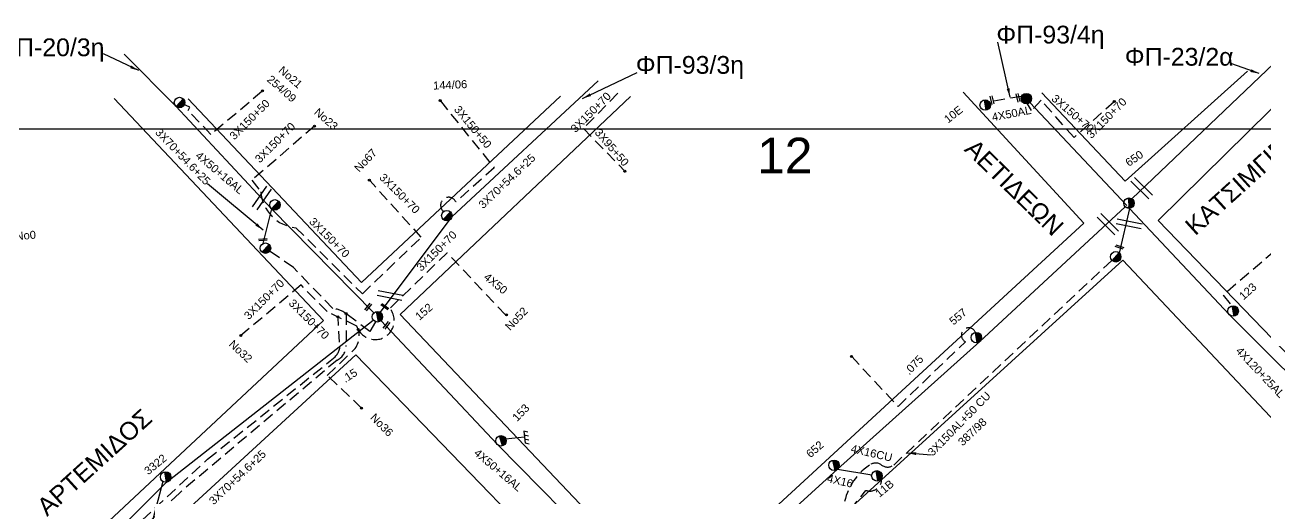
# Model space of a CAD drawing. Header units: millimetres. Extents: x 745 to 5694, y 762 to 3401.
# Drawn here: x 2179.9 to 2458.9, y 1808.3 to 1914.9 of the extents above; entities that cross this region are included whole.
import ezdxf

# ---------------------------------------------------------------- set-up
doc = ezdxf.new("R2010")
doc.units = ezdxf.units.MM
doc.linetypes.add('DASHED', pattern=[19.05, 12.7, -6.35])
for name, color, linetype in [('Άγνωστα', 7, 'Continuous'), ('Γείωση', 7, 'Continuous'), ('Γυμνά εναέρια ΧΤ και ΦΟΠ (3Φ)   4x50+16AL', 7, 'Continuous'), ('Εναέρια παροχή ΧΤ 4x16', 7, 'SYN_LINE'), ('Επιγραφές - Σχήματα', 7, 'Continuous'), ('Καλώδια ΧΤ   3x150AL+50CU', 7, 'DASHED'), ('Μηχανική τομή', 7, 'Continuous'), ('Στύλος Ξύλινος', 7, 'Continuous'), ('Στύλος Ξύλινος @ 1', 7, 'Continuous'), ('Στύλος ΦΜ', 7, 'Continuous'), ('Στύλος ΦΜ @ 1', 7, 'Continuous'), ('Συνδέσεις', 7, 'Continuous'), ('Συνεστραμμένα ΧΤ   3x70+54.6+25 AL', 7, 'SYN_LINE'), ('Συνεστραμμένα ΧΤ   4x120+25 AL', 7, 'SYN_LINE'), ('Τομή', 7, 'Continuous'), ('Υπόβαθρο ΔΕΗ', 7, 'Continuous'), ('Υπόγεια Καλώδια Δικτύου ΧΤ   .075', 7, 'DASHED'), ('Υπόγεια Καλώδια Δικτύου ΧΤ   .15', 7, 'DASHED'), ('Υπόγεια καλώδια Παροχών ΧΤ   4x16CU', 7, 'DASHED'), ('Υπόγεια καλώδια Παροχών ΧΤ   4x50AL', 7, 'DASHED')]:
    doc.layers.add(name, color=color, linetype=linetype)
doc.styles.add('arial', font='arial.ttf')
doc.styles.get("Standard").update_dxf_attribs({"font": 'arial.ttf'})
doc.linetypes.add('SYN_LINE', pattern='A,0.5,-0.0001,["/\\/\\/\\/",Standard,S=0.1,R=0,X=0,Y=-0.05],-0.25', length=0.7501)
doc.dimstyles.new('ISO-25', dxfattribs={"dimtxt": 2.5, "dimasz": 2.5, "dimexe": 1.25, "dimexo": 0.625, "dimtad": 1, "dimtxsty": 'Standard', "dimcen": 2.5, "dimadec": 0, "dimazin": 0, "dimtfac": 1, "dimtmove": 0, "dimatfit": 3, "dimfxl": 1, "dimarcsym": 0})

# ---------------------------------------------------------------- blocks, each defined once
blk = doc.blocks.new('ΥΠΑΡΧΩΝ ΤΣΙΜΕΝΤΕΝΙΟΣ ΣΤΥΛΟΣ')
at = {"layer": 'Στύλος ΦΜ'}
blk.add_hatch(color=256, dxfattribs=at).paths.add_polyline_path([(-1.29, -2.28, 0.574793), (2.62, 0, 0.268822), (1.3, 2.27)])
blk.add_line((-1.29, -2.28), (1.3, 2.27), dxfattribs=at)
blk.add_circle((0, 0), 2.62, dxfattribs=at)
at = {"layer": 'Στύλος ΦΜ', "flags": 4}
for tag, p in [('ΤΥΠΟΣ', (-4.91, 3.03)), ('ΑΡΙΘΜΟΣ', (-4.68, 8.05))]:
    blk.add_attdef(tag, p, '', height=4, dxfattribs=at)
blk = doc.blocks.new('_ΣΥΝΔΕΣΗ')
at = {"layer": 'Συνδέσεις', "linetype": 'SYN_LINE', "ltscale": 40}
blk.add_hatch(color=256, dxfattribs=at).paths.add_polyline_path([(0.5, -0.01, 1), (-0.5, -0.01, 1)])
at = {"layer": 'Συνδέσεις'}
blk.add_circle((0, -0.01), 0.5, dxfattribs=at)
blk = doc.blocks.new('ΥΠΑΡΧΩΝ ΞΥΛΙΝΟΣ ΣΤΥΛΟΣ')
at = {"layer": 'Στύλος Ξύλινος'}
h = blk.add_hatch(color=7, dxfattribs=at)
h.paths.add_polyline_path([(-2.62, 0, 0.270008), (-1.29, -2.28), (1.3, 2.27, 0.576266)])
h.paths.add_polyline_path([(-1.29, -2.28, 0.574793), (2.62, 0, 0.268822), (1.3, 2.27)])
at = {"layer": 'Στύλος Ξύλινος', "color": 7}
blk.add_line((-1.29, -2.28), (1.3, 2.27), dxfattribs=at)
blk.add_circle((0, 0), 2.62, dxfattribs=at)
at = {"layer": 'Στύλος Ξύλινος', "flags": 4}
for tag, p in [('ΑΡΙΘΜΟΣ', (-4.91, 8.6)), ('ΤΥΠΟΣ', (-4.85, 3.39))]:
    blk.add_attdef(tag, p, '', height=4, dxfattribs=at)
blk = doc.blocks.new('ΤΟΜΗ')
at = {"layer": 'Τομή', "ltscale": 40}
for p, q in [((-5.68, 0), (5.68, 0)), ((5.68, -2.33), (-5.68, -2.33))]:
    blk.add_line(p, q, dxfattribs=at)
blk = doc.blocks.new('ΜΗΧΑΝΙΚΗ ΤΟΜΗ')
at = {"layer": 'Μηχανική τομή', "ltscale": 40}
for p, q in [((-1.89, 0.78), (1.89, 0.78)), ((1.89, 0), (-1.89, 0))]:
    blk.add_line(p, q, dxfattribs=at)
blk = doc.blocks.new('ΓΕΙΩΣΗ')
at = {"layer": 'Γείωση', "ltscale": 40}
for p, q in [((-2.34, 11.45), (-3, 9.45)), ((-0.34, 11.45), (-1, 9.45)), ((0, 9.45), (0, 0)), ((1.66, 11.45), (1, 9.45)), ((3.66, 11.45), (3, 9.45))]:
    blk.add_line(p, q, dxfattribs=at)
blk.add_lwpolyline([(-3, 9.45), (3, 9.45)], dxfattribs=at)

msp = doc.modelspace()

# ---------------------------------------------------------------- linework, layer by layer
at = {"layer": 'Άγνωστα', "color": 62}
msp.add_lwpolyline([(2428.93, 1875.74), (2460.85, 1906.25)], dxfattribs=at)
at = {"layer": 'Άγνωστα', "color": 85, "linetype": 'DASHED', "ltscale": 0.2}
msp.add_lwpolyline([(2233.24, 1899.89), (2221.72, 1890.22), (2216.65, 1895.61), (2217.03, 1896.37), (2214.7, 1897.43)], dxfattribs=at)
at = {"layer": 'Άγνωστα', "color": 30, "linetype": 'DASHED', "ltscale": 0.2}
msp.add_lwpolyline([(2273.36, 1897.79), (2285.47, 1882.74), (2276.86, 1875.04, 1.271096), (2274.1, 1872.89, 12.903626)], format="xyb", dxfattribs=at)
for points in [[(2313.28, 1899.5), (2305.55, 1891.57)], [(2305.55, 1891.57), (2314.88, 1881.95)]]:
    msp.add_lwpolyline(points, dxfattribs=at)
at = {"layer": 'Άγνωστα', "color": 1, "linetype": 'DASHED', "ltscale": 0.2}
for points in [[(2415.9, 1889.53), (2408.52, 1897.94), (2406.33, 1895.62), (2405.45, 1897.16)], [(2424.94, 1897.61), (2415.9, 1889.53)], [(2461.01, 1864), (2449.42, 1854.06), (2451.44, 1851.64)]]:
    msp.add_lwpolyline(points, dxfattribs=at)
at = {"layer": 'Άγνωστα', "color": 2, "linetype": 'DASHED', "ltscale": 0.2}
for points in [[(2245.05, 1892.1), (2230.99, 1879.97), (2232.98, 1877.35, 0.366663), (2240.85, 1869.25), (2255.82, 1854.37), (2269.07, 1867.09)], [(2274.89, 1863.6), (2262, 1851.08, -1.109111), (2254.9, 1846.34)], [(2159.78, 1766.9, 0.865494), (2165.52, 1763.68), (2189.63, 1787.88), (2221, 1817.13), (2248.61, 1839.28), (2249.67, 1840.21, 0.282925), (2250.68, 1843.45), (2250.36, 1849.02)]]:
    msp.add_lwpolyline(points, format="xyb", dxfattribs=at)
for points in [[(2269.07, 1867.09), (2257.54, 1879.77)], [(2288.02, 1849.61), (2274.89, 1863.6)], [(2242.03, 1856.35), (2228.48, 1844.95)], [(2254.59, 1847.09), (2247.87, 1850.36), (2242.03, 1856.35)]]:
    msp.add_lwpolyline(points, dxfattribs=at)
at = {"layer": 'Άγνωστα', "color": 5}
msp.add_lwpolyline([(2258.42, 1850.07), (2235.31, 1873.56)], dxfattribs=at)
at = {"layer": 'Άγνωστα', "color": 173}
msp.add_lwpolyline([(2326.78, 1782.18), (2362.69, 1814.87), (2394.68, 1843.6), (2427.4, 1873.97)], dxfattribs=at)
at = {"layer": 'Άγνωστα', "color": 6, "linetype": 'SYN_LINE', "ltscale": 10}
msp.add_lwpolyline([(2428.37, 1873.6), (2426.08, 1863.55)], dxfattribs=at)
at = {"layer": 'Άγνωστα', "color": 30, "linetype": 'SYN_LINE', "ltscale": 20}
msp.add_lwpolyline([(2259.85, 1850.17), (2275.4, 1870.93)], dxfattribs=at)
at = {"layer": 'Άγνωστα', "color": 5, "linetype": 'DASHED', "ltscale": 0.2}
for points in [[(2258.79, 1848.08), (2257.49, 1845.88), (2252.14, 1849.92, 0.142278), (2249.16, 1851.06), (2240.32, 1860.29), (2234.99, 1863.97)], [(2252.14, 1849.92), (2252.16, 1842.7, -0.283017), (2250.18, 1839.45), (2214.65, 1809.51), (2184.58, 1780.68), (2165.86, 1762.62, -1.059269), (2159.21, 1767.54, -2.253577)]]:
    msp.add_lwpolyline(points, format="xyb", dxfattribs=at)
at = {"layer": 'Άγνωστα', "color": 85}
msp.add_lwpolyline([(2163.9, 1765.53), (2191.62, 1791.79), (2211.78, 1811.96), (2258.27, 1848.46)], dxfattribs=at)
at = {"layer": 'Γυμνά εναέρια ΧΤ και ΦΟΠ (3Φ)   4x50+16AL', "color": 1}
msp.add_lwpolyline([(2427.75, 1874.25), (2405.98, 1897.45)], dxfattribs=at)
at = {"layer": 'Γυμνά εναέρια ΧΤ και ΦΟΠ (3Φ)   4x50+16AL', "color": 85}
msp.add_lwpolyline([(2310.44, 1795.79), (2286.18, 1820.42), (2260, 1848.33)], dxfattribs=at)
at = {"layer": 'Επιγραφές - Σχήματα'}
msp.add_lwpolyline([(780.39, 1891.51), (3073.89, 1891.51), (3073.89, 778.3), (780.39, 778.3)], close=True, dxfattribs=at)
at = {"layer": 'Καλώδια ΧΤ   3x150AL+50CU', "color": 6, "linetype": 'DASHED', "ltscale": 0.2}
msp.add_lwpolyline([(2369.92, 1815.79, -0.345711), (2372.6, 1815.81, 0.343869), (2375.34, 1815.82), (2424.41, 1861.88)], format="xyb", dxfattribs=at)
at = {"layer": 'Καλώδια ΧΤ   3x150AL+50CU', "color": 6, "ltscale": 0.2}
msp.add_lwpolyline([(2367.76, 1814.02), (2367.82, 1814.11)], dxfattribs=at)
msp.add_arc((2377.11, 1804.82), 13.11, 123.2641, 174.3605, dxfattribs=at)
at = {"layer": 'Συνεστραμμένα ΧΤ   3x70+54.6+25 AL', "color": 85, "linetype": 'SYN_LINE', "ltscale": 15}
msp.add_line((2210.93, 1812.14), (2207.8, 1800.33), dxfattribs=at)
at = {"layer": 'Συνεστραμμένα ΧΤ   3x70+54.6+25 AL', "color": 85, "linetype": 'SYN_LINE', "ltscale": 20}
msp.add_lwpolyline([(2235.35, 1873.51), (2213.84, 1896.63), (2202.22, 1908.28)], dxfattribs=at)
at = {"layer": 'Συνεστραμμένα ΧΤ   3x70+54.6+25 AL', "color": 30, "linetype": 'SYN_LINE', "ltscale": 20}
msp.add_lwpolyline([(2275.97, 1871.69), (2308.87, 1902.33)], dxfattribs=at)
at = {"layer": 'Συνεστραμμένα ΧΤ   3x70+54.6+25 AL', "color": 5, "linetype": 'SYN_LINE', "ltscale": 10}
msp.add_lwpolyline([(2235.35, 1873.52), (2233.44, 1865.66)], dxfattribs=at)
at = {"layer": 'Συνεστραμμένα ΧΤ   4x120+25 AL', "color": 1, "linetype": 'SYN_LINE', "ltscale": 20}
msp.add_lwpolyline([(2498.22, 1799.17), (2475.01, 1825.51), (2450.85, 1849.66), (2428.37, 1873.6), (2428.02, 1873.97)], dxfattribs=at)
at = {"layer": 'Υπόβαθρο ΔΕΗ'}
for points in [[(2526.74, 1900.63), (2559.55, 1864.42), (2496.91, 1806.56), (2434.79, 1870.88), (2470.1, 1905.65)], [(2454.9, 1904.5), (2427.42, 1879.71), (2408.64, 1899.63)], [(2199.96, 1898.35), (2247.11, 1848.33), (2164.24, 1770.88), (2102.37, 1834.03), (2166.57, 1897.78)], [(2300.39, 1898.84), (2255.65, 1856.89), (2216.66, 1898.29)], [(2391, 1899.76), (2418.07, 1870.3), (2325.64, 1785.03), (2264.31, 1849.67), (2316.14, 1898.79)], [(2426.89, 1861.9), (2333.37, 1776.78), (2394.62, 1712.73), (2488.22, 1796.82), (2426.89, 1861.9)], [(2170.53, 1763.57), (2254.37, 1840.62), (2316.67, 1776.12), (2234.05, 1698.16), (2170.53, 1763.57)]]:
    msp.add_lwpolyline(points, dxfattribs=at)
at = {"layer": 'Υπόγεια Καλώδια Δικτύου ΧΤ   .075', "color": 173, "ltscale": 0.2}
msp.add_lwpolyline([(2365.83, 1840.29), (2376.31, 1829), (2391.47, 1843.58, -1.449042), (2393.73, 1845.67, -4.018293)], format="xyb", dxfattribs=at)
at = {"layer": 'Υπόγεια Καλώδια Δικτύου ΧΤ   .15', "color": 2, "linetype": 'DASHED', "ltscale": 0.2}
msp.add_lwpolyline([(2255.65, 1828.63), (2247.92, 1836), (2253.66, 1841.49, 0.332528), (2254.59, 1847.09, -1.642051)], format="xyb", dxfattribs=at)
at = {"layer": 'Υπόγεια καλώδια Παροχών ΧΤ   4x16CU', "color": 173, "linetype": 'Continuous', "ltscale": 0.2}
msp.add_lwpolyline([(2362.69, 1814.87), (2370.4, 1813.58)], dxfattribs=at)
at = {"layer": 'Υπόγεια καλώδια Παροχών ΧΤ   4x50AL', "color": 7, "ltscale": 0.2}
msp.add_line((2365.53, 1805.68), (2369.1, 1810.09), dxfattribs=at)
at = {"layer": 'Υπόγεια καλώδια Παροχών ΧΤ   4x50AL', "color": 1, "ltscale": 0.2}
msp.add_lwpolyline([(2404.1, 1898.79), (2396.84, 1897.6)], dxfattribs=at)
at = {"layer": 'Υπόγεια καλώδια Παροχών ΧΤ   4x50AL', "color": 7, "ltscale": 0.2}
msp.add_arc((2369.97, 1812.62), 2.67, 251.1315, 5.7114, dxfattribs=at)

# ---------------------------------------------------------------- block references
at = {"layer": 'Γείωση', "xscale": 0.4499999999997949, "yscale": 0.4499999999997949, "zscale": 0.4499999999997949, "rotation": 276.1070619728341}
msp.add_blockref('ΓΕΙΩΣΗ', (2288.05, 1821.62), dxfattribs=at)
at = {"layer": 'Μηχανική τομή'}
for p, xscale, yscale, zscale, rotation in [((2397.62, 1898.02), 0.5000000000003181, 0.5000000000003181, 0.5000000000003181, 103.486574022421), ((2403.47, 1898.55), 0.5000000000003181, 0.5000000000003181, 0.5000000000003181, 103.486574022421), ((2233.46, 1866.35), 0.5000000000001072, 0.5000000000001072, 0.5000000000001072, 3.493573179099646), ((2426.21, 1865.09), 0.5000000000002159, 0.5000000000002159, 0.5000000000002159, 162.1535652713473), ((2257.29, 1851.28), 0.5000000000001371, 0.5000000000001371, 0.5000000000001371, 52.06528293166125), ((2260.97, 1851.62), 0.500000000000188, 0.500000000000188, 0.500000000000188, 144.6680282143137), ((2261.42, 1847.16), 0.5000000000001371, 0.5000000000001371, 0.5000000000001371, 52.06528293166125)]:
    msp.add_blockref('ΜΗΧΑΝΙΚΗ ΤΟΜΗ', p, dxfattribs=dict(at, xscale=xscale, yscale=yscale, zscale=zscale, rotation=rotation))
at = {"layer": 'Στύλος Ξύλινος @ 1', "ltscale": 40, "xscale": 0.4499999999997672, "yscale": 0.4499999999997672, "zscale": 0.4499999999997672, "rotation": 335.8531847415063}
msp.add_blockref('ΥΠΑΡΧΩΝ ΞΥΛΙΝΟΣ ΣΤΥΛΟΣ', (2405.18, 1898.31), dxfattribs=at)
at = {"layer": 'Στύλος ΦΜ @ 1', "ltscale": 40, "xscale": 0.4499999999996779, "yscale": 0.4499999999996779, "zscale": 0.4499999999996779, "rotation": 346.8465568456768}
for p in [(2214.7, 1897.43), (2236.15, 1874.38), (2274.82, 1871.96), (2234.02, 1864.64), (2425.28, 1862.69)]:
    msp.add_blockref('ΥΠΑΡΧΩΝ ΤΣΙΜΕΝΤΕΝΙΟΣ ΣΤΥΛΟΣ', p, dxfattribs=at)
at = {"layer": 'Στύλος ΦΜ @ 1', "ltscale": 40}
ref = msp.add_blockref('ΥΠΑΡΧΩΝ ΤΣΙΜΕΝΤΕΝΙΟΣ ΣΤΥΛΟΣ', (2395.92, 1896.86), dxfattribs=dict(at, xscale=0.4499999999997934, yscale=0.4499999999997934, zscale=0.4499999999997934, rotation=38.3770305105803))
ref.add_attrib('ΤΥΠΟΣ', '10E', (2387.56, 1892.67), dxfattribs={"layer": 'Στύλος ΦΜ', "height": 1.8, "rotation": 38.377, "flags": 4})
ref = msp.add_blockref('ΥΠΑΡΧΩΝ ΤΣΙΜΕΝΤΕΝΙΟΣ ΣΤΥΛΟΣ', (2428.26, 1874.77), dxfattribs=dict(at, xscale=0.4499999999997493, yscale=0.4499999999997493, zscale=0.4499999999997493, rotation=34.68227908025852))
ref.add_attrib('ΤΥΠΟΣ', '650', (2428.24, 1882.91), dxfattribs={"layer": 'Στύλος ΦΜ', "height": 1.8, "rotation": 34.6823, "flags": 4})
ref = msp.add_blockref('ΥΠΑΡΧΩΝ ΤΣΙΜΕΝΤΕΝΙΟΣ ΣΤΥΛΟΣ', (2451.69, 1850.49), dxfattribs=dict(at, xscale=0.4499999999995792, yscale=0.4499999999995792, zscale=0.4499999999995792, rotation=41.75636133404839))
ref.add_attrib('ΤΥΠΟΣ', '123', (2454.02, 1852.86), dxfattribs={"layer": 'Στύλος ΦΜ', "height": 1.8, "rotation": 41.7564, "flags": 4})
ref = msp.add_blockref('ΥΠΑΡΧΩΝ ΤΣΙΜΕΝΤΕΝΙΟΣ ΣΤΥΛΟΣ', (2259.2, 1849.19), dxfattribs=dict(at, xscale=0.4499999999997527, yscale=0.4499999999997527, zscale=0.4499999999997527, rotation=41.17878022142287))
ref.add_attrib('ΤΥΠΟΣ', '152', (2268.67, 1848.28), dxfattribs={"layer": 'Στύλος ΦΜ', "height": 1.8, "rotation": 41.1788, "flags": 4})
ref = msp.add_blockref('ΥΠΑΡΧΩΝ ΤΣΙΜΕΝΤΕΝΙΟΣ ΣΤΥΛΟΣ', (2393.93, 1844.51), dxfattribs=dict(at, xscale=0.4499999999998572, yscale=0.4499999999998572, zscale=0.4499999999998572, rotation=39.55342501567867))
ref.add_attrib('ΤΥΠΟΣ', '557', (2388.76, 1847.2), dxfattribs={"layer": 'Στύλος ΦΜ', "height": 1.8, "rotation": 39.5534, "flags": 4})
ref = msp.add_blockref('ΥΠΑΡΧΩΝ ΤΣΙΜΕΝΤΕΝΙΟΣ ΣΤΥΛΟΣ', (2287, 1821.26), dxfattribs=dict(at, xscale=0.4499999999995706, yscale=0.4499999999995706, zscale=0.4499999999995706, rotation=45.78758538520257))
ref.add_attrib('ΤΥΠΟΣ', '153', (2290.64, 1825.49), dxfattribs={"layer": 'Στύλος ΦΜ', "height": 1.8, "rotation": 45.7876, "flags": 4})
ref = msp.add_blockref('ΥΠΑΡΧΩΝ ΤΣΙΜΕΝΤΕΝΙΟΣ ΣΤΥΛΟΣ', (2361.91, 1815.76), dxfattribs=dict(at, xscale=0.4499999999996717, yscale=0.4499999999996717, zscale=0.4499999999996717, rotation=40.96986371956595))
ref.add_attrib('ΤΥΠΟΣ', '652', (2356.6, 1817.32), dxfattribs={"layer": 'Στύλος ΦΜ', "height": 1.8, "rotation": 40.9699, "flags": 4})
ref = msp.add_blockref('ΥΠΑΡΧΩΝ ΤΣΙΜΕΝΤΕΝΙΟΣ ΣΤΥΛΟΣ', (2211.58, 1813.12), dxfattribs=dict(at, xscale=0.4499999999996602, yscale=0.4499999999996602, zscale=0.4499999999996602, rotation=39.21183003323419))
ref.add_attrib('ΤΥΠΟΣ', '3322', (2207.66, 1813.49), dxfattribs={"layer": 'Στύλος ΦΜ', "height": 1.8, "rotation": 39.2118, "flags": 4})
ref = msp.add_blockref('ΥΠΑΡΧΩΝ ΤΣΙΜΕΝΤΕΝΙΟΣ ΣΤΥΛΟΣ', (2371.56, 1813.38), dxfattribs=dict(at, xscale=0.4499999999997906, yscale=0.4499999999997906, zscale=0.4499999999997906, rotation=39.66060084559089))
ref.add_attrib('ΤΥΠΟΣ', '11B', (2372.13, 1808.41), dxfattribs={"layer": 'Στύλος ΦΜ', "height": 1.8, "rotation": 39.6606, "flags": 4})
at = {"layer": 'Συνδέσεις', "xscale": 0.4499999999998181, "yscale": 0.4499999999998181, "zscale": 0.4499999999998181}
for p in [(2233.38, 1900.07), (2273.34, 1897.86), (2424.96, 1897.68), (2245.05, 1892.1), (2314.88, 1881.95), (2257.39, 1879.94), (2252.14, 1849.93), (2250.32, 1849.17), (2288.24, 1849.61), (2228.48, 1844.96), (2254.9, 1846.35), (2365.86, 1840.27), (2255.65, 1828.64)]:
    msp.add_blockref('_ΣΥΝΔΕΣΗ', p, dxfattribs=at)
at = {"layer": 'Τομή'}
for p, xscale, yscale, zscale, rotation in [((2430.71, 1877.73), 0.5000000000001059, 0.5000000000001059, 0.5000000000001059, 135.161036242554), ((2233.68, 1875.59), 0.5000000000001762, 0.5000000000001762, 0.5000000000001762, 235.3449274246708), ((2423.09, 1869.62), 0.5000000000001059, 0.5000000000001059, 0.5000000000001059, 135.161036242554), ((2428.19, 1869.54), 0.5000000000001734, 0.5000000000001734, 0.5000000000001734, 168.8468620640037), ((2261.93, 1853.44), 0.5000000000001734, 0.5000000000001734, 0.5000000000001734, 168.8468620640037)]:
    msp.add_blockref('ΤΟΜΗ', p, dxfattribs=dict(at, xscale=xscale, yscale=yscale, zscale=zscale, rotation=rotation))

# ---------------------------------------------------------------- texts
at = {"layer": 'Άγνωστα', "char_height": 1.8, "attachment_point": 1, "style": 'arial'}
for s, insert, width, rotation in [('3X150+50', (2225.75, 1890.15), 18.0383, 45.0692), ('3X150+70', (2302.49, 1891.78), 18.0383, 45.0692), ('3X150+70', (2411.85, 1899.42), 69.1904, 319.2928), ('3X150+70', (2418.54, 1890.44), 69.1904, 45.631), ('3X150+50', (2277.7, 1896.97), 18.0383, 309.5301), ('3X150+70', (2231.47, 1884.96), 18.0383, 45.0692), ('3X95+50', (2309.33, 1891.77), 18.0383, 310.6225), ('3X150+70', (2260.76, 1881.66), 18.0383, 315.0692), ('3X150+70', (2244.98, 1871.73), 13.7053, 315.0692), ('3X150+70', (2267.8, 1860.57), 18.0383, 45.0692), ('4X50', (2284.1, 1859.23), 69.1904, 320.9129), ('3X150+70', (2229, 1849.67), 18.0383, 45.0692), ('3X150+70', (2240.37, 1853.36), 18.0383, 315.0692), ('3X70+54.6+25', (2221.13, 1808.03), 69.1904, 43.5362)]:
    msp.add_mtext(s, dxfattribs=dict(at, insert=insert, width=width, rotation=rotation))
at = {"layer": 'Γυμνά εναέρια ΧΤ και ΦΟΠ (3Φ)   4x50+16AL', "char_height": 1.8, "attachment_point": 1, "style": 'arial'}
for s, insert, width, rotation in [('4X50+16AL', (2219.28, 1886.58), 69.1904, 319.8083), ('4X120+25AL', (2453.45, 1842.61), 58.3754, 313.3829), ('4X50+16AL', (2281.92, 1819.64), 69.1904, 319.8083)]:
    msp.add_mtext(s, dxfattribs=dict(at, insert=insert, width=width, rotation=rotation))
at = {"layer": 'Εναέρια παροχή ΧΤ 4x16', "insert": (2360.63, 1813.76), "char_height": 1.8, "width": 69.1904, "attachment_point": 1, "rotation": 347.0074, "style": 'arial'}
msp.add_mtext('4X16', dxfattribs=at)
at = {"layer": 'Επιγραφές - Σχήματα', "ltscale": 0.2, "char_height": 4, "width": 30.8102, "attachment_point": 1}
for s, insert in [('ΦΠ-93/4η', (2398.43, 1914.72)), ('ΦΠ-20/3η', (2173.47, 1911.86)), ('ΦΠ-23/2α', (2427.32, 1909.73)), ('ΦΠ-93/3η', (2317.33, 1907.9))]:
    msp.add_mtext(s, dxfattribs=dict(at, insert=insert))
at = {"layer": 'Επιγραφές - Σχήματα', "attachment_point": 1, "style": 'arial'}
for s, insert, char_height, width, rotation in [('Νο21', (2237.99, 1905.8), 1.8, 70.4383, 318.8327), ('254/09', (2235.38, 1903.74), 1.8, 70.4383, 318.8327), ('144/06', (2271.68, 1902.13), 1.8, 70.4383, 2.6958), ('Nο23', (2246, 1896.35), 1.8, 70.4383, 318.8327), ('KATΣIMΓIPH', (2440.48, 1870.25), 4, 69.1904, 42.1965), ('12', (2344.61, 1889.49), 8, 69.1904, 0.1115), ('Nο67', (2253.81, 1882.85), 1.8, 70.4383, 46.522), ('AETIΔEΩN', (2393.83, 1889.55), 4, 31.0348, 315.7064), ('36Nο0', (2174.93, 1867.99), 1.8, 69.1904, 4.6934), ('Nο52', (2287.75, 1847.19), 1.8, 70.4383, 46.522), ('Nο32', (2226.88, 1844.13), 1.8, 69.1904, 316.6285), ('APTEMIΔOΣ', (2182.21, 1807.08), 4, 69.1904, 42.1965), ('Nο36', (2258.73, 1827.62), 1.8, 69.1904, 314.5185), ('387/98', (2389.61, 1821.3), 1.8, 69.1904, 43.537)]:
    msp.add_mtext(s, dxfattribs=dict(at, insert=insert, char_height=char_height, width=width, rotation=rotation))
at = {"layer": 'Καλώδια ΧΤ   3x150AL+50CU', "insert": (2382.81, 1818.95), "char_height": 1.8, "width": 69.1904, "attachment_point": 1, "rotation": 45.7286, "style": 'arial'}
msp.add_mtext('\\pt18;3X150AL+50 CU', dxfattribs=at)
at = {"layer": 'Συνεστραμμένα ΧΤ   3x70+54.6+25 AL', "char_height": 1.8, "width": 69.1904, "attachment_point": 1, "style": 'arial'}
for insert, rotation in [((2210.38, 1891.82), 313.9012), ((2281.73, 1874.69), 43.5362)]:
    msp.add_mtext('3X70+54.6+25', dxfattribs=dict(at, insert=insert, rotation=rotation))
at = {"layer": 'Υπόγεια Καλώδια Δικτύου ΧΤ   .075', "insert": (2377.52, 1837.2), "char_height": 1.8, "width": 70.4383, "attachment_point": 1, "rotation": 46.522, "style": 'arial'}
msp.add_mtext('.075', dxfattribs=at)
at = {"layer": 'Υπόγεια Καλώδια Δικτύου ΧΤ   .15', "insert": (2250.99, 1835.77), "char_height": 1.8, "width": 69.1904, "attachment_point": 1, "rotation": 33.001, "style": 'arial'}
msp.add_mtext('.15', dxfattribs=at)
at = {"layer": 'Υπόγεια καλώδια Παροχών ΧΤ   4x16CU', "insert": (2365.94, 1820.46), "char_height": 1.8, "width": 69.1904, "attachment_point": 1, "rotation": 347.0074, "style": 'arial'}
msp.add_mtext('4X16CU', dxfattribs=at)
at = {"layer": 'Υπόγεια καλώδια Παροχών ΧΤ   4x50AL', "insert": (2397.26, 1894.97), "char_height": 1.8, "width": 69.1904, "attachment_point": 1, "rotation": 10.9154, "style": 'arial'}
msp.add_mtext('4X50AL', dxfattribs=at)

# ---------------------------------------------------------------- leaders
at = {"layer": 'Επιγραφές - Σχήματα', "ltscale": 40}
for points in [[(2401.51, 1898.6), (2398.75, 1911.01)], [(2205.51, 1904.61), (2197.59, 1908.38)], [(2457.54, 1903.94), (2451.37, 1906.17)], [(2305.31, 1898.33), (2317.65, 1904.19)], [(2233.49, 1868.71), (2221.02, 1879.14)], [(2378.38, 1818.53), (2383.8, 1818.13)]]:
    msp.add_leader(points, dimstyle='ISO-25', override={"dimasz": 2, "dimtad": 0}, dxfattribs=at)

doc.saveas('drawing.dxf')
